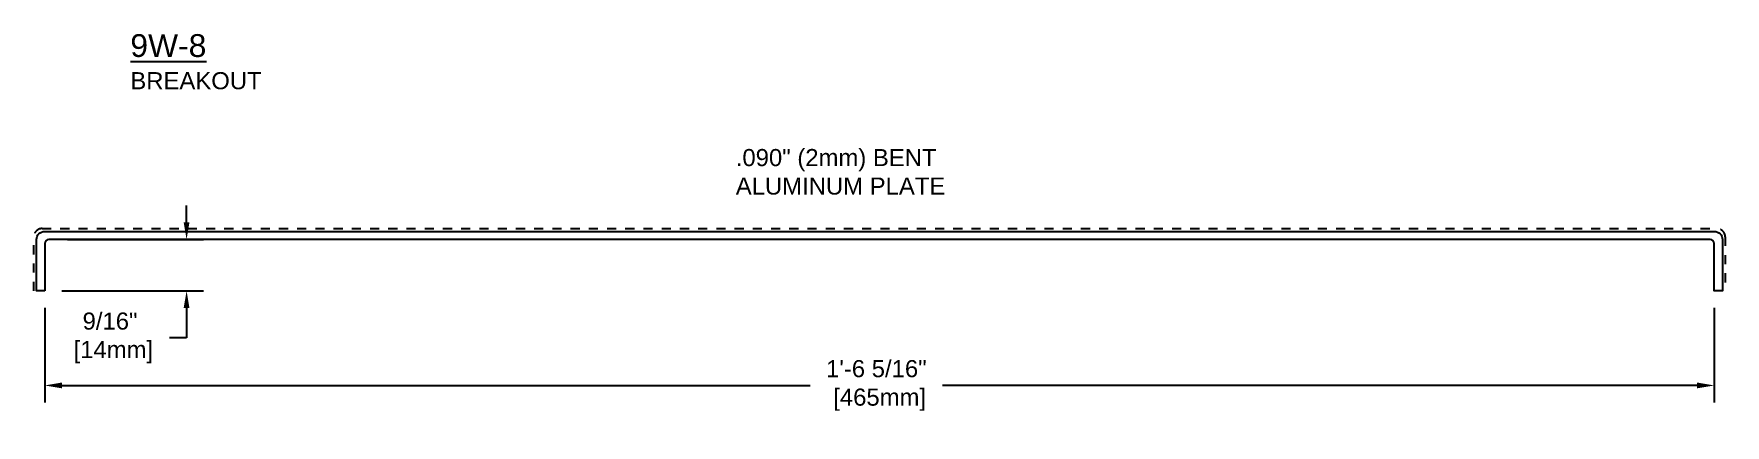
# Model space of a CAD drawing. Header units: inches. Extents: x 0.4 to 57.3, y 3.3 to 12.9.
# Drawn here: x 38.69 to 57.25, y 6.12 to 10.42 of the extents above; entities that cross this region are included whole.
import ezdxf

# ---------------------------------------------------------------- set-up
doc = ezdxf.new("R2010")
doc.units = ezdxf.units.IN
doc.header["$LTSCALE"] = 0.25
doc.header["$MEASUREMENT"] = 0
doc.linetypes.add('DASHED2', pattern=[0.375, 0.25, -0.125])
doc.layers.get('DEFPOINTS').update_dxf_attribs({"linetype": 'CONTINUOUS'})
for name, color, linetype in [('DIMENSIONS', 3, 'CONTINUOUS'), ('METALS', 7, 'CONTINUOUS'), ('TEXT', 2, 'CONTINUOUS')]:
    doc.layers.add(name, color=color, linetype=linetype)
doc.styles.add('ARIAL', font='arial.ttf')
doc.dimstyles.new('ARIAL', dxfattribs={"dimtxt": 0.1875, "dimasz": 0.1875, "dimexe": 0.1875, "dimexo": 0.1875, "dimgap": 0.1875, "dimtad": 0, "dimtih": 1, "dimtoh": 1, "dimdec": 4, "dimzin": 3, "dimdsep": 46, "dimlunit": 4, "dimtxsty": 'ARIAL', "dimcen": 0.1875, "dimadec": 0, "dimazin": 0, "dimtfac": 1, "dimtdec": 4, "dimtofl": 0, "dimtmove": 0, "dimatfit": 3, "dimfxl": 0, "dimfrac": 2, "dimtolj": 1, "dimtzin": 0, "dimarcsym": 0})

# ---------------------------------------------------------------- blocks, each defined once
blk = doc.blocks.new('*D12')
at = {"layer": 'DEFPOINTS', "color": 0}
for p in [(38.813, 7.597), (57.133, 7.597), (57.133, 6.559)]:
    blk.add_point(p, dxfattribs=at)
at = {"layer": 'DIMENSIONS', "color": 0, "lineweight": -2}
for p, q in [((38.813, 7.41), (38.813, 6.372)), ((57.133, 7.41), (57.133, 6.372)), ((39, 6.559), (47.213, 6.559)), ((56.945, 6.559), (48.663, 6.559))]:
    blk.add_line(p, q, dxfattribs=at)
at = {"layer": 'DIMENSIONS', "color": 0}
for points in [[(39, 6.591), (39, 6.528), (38.813, 6.559)], [(56.945, 6.591), (56.945, 6.528), (57.133, 6.559)]]:
    blk.add_solid(points, dxfattribs=at)
at = {"layer": 'DIMENSIONS', "color": 0, "insert": (47.938, 6.559), "char_height": 0.1875, "attachment_point": 5, "style": 'ARIAL'}
blk.add_mtext('\\A1;1\'-6 5/16"\\P [465mm]', dxfattribs=at)
blk = doc.blocks.new('*D13')
at = {"layer": 'DEFPOINTS', "color": 0}
for p in [(38.875, 8.16), (38.813, 7.597), (40.369, 7.597)]:
    blk.add_point(p, dxfattribs=at)
at = {"layer": 'DIMENSIONS', "color": 0, "lineweight": -2}
for p, q in [((40.369, 8.347), (40.369, 8.535)), ((39.063, 8.16), (40.556, 8.16)), ((39, 7.597), (40.556, 7.597)), ((40.369, 7.41), (40.369, 7.081)), ((40.369, 7.081), (40.181, 7.081))]:
    blk.add_line(p, q, dxfattribs=at)
at = {"layer": 'DIMENSIONS', "color": 0}
for points in [[(40.337, 8.347), (40.4, 8.347), (40.369, 8.16)], [(40.337, 7.41), (40.4, 7.41), (40.369, 7.597)]]:
    blk.add_solid(points, dxfattribs=at)
at = {"layer": 'DIMENSIONS', "color": 0, "insert": (39.529, 7.081), "char_height": 0.1875, "attachment_point": 5, "style": 'ARIAL'}
blk.add_mtext('\\A1;9/16"\\P [14mm]', dxfattribs=at)

msp = doc.modelspace()

# ---------------------------------------------------------------- linework, layer by layer
at = {"layer": 'METALS', "linetype": 'DASHED2'}
msp.add_lwpolyline([(38.69262, 7.59733), (38.69262, 8.18983, -0.41421356), (38.78262, 8.27983), (57.16265, 8.27983, -0.41421356), (57.25265, 8.18983), (57.25265, 7.59733)], format="xyb", dxfattribs=at)
at = {"layer": 'METALS'}
msp.add_lwpolyline([(38.81262, 7.59733), (38.72262, 7.59733), (38.72262, 8.15983, -0.41421356), (38.81262, 8.24983), (57.13265, 8.24983, -0.41421356), (57.22265, 8.15983), (57.22265, 7.59733), (57.13265, 7.59733), (57.13265, 8.11483, 0.41421356), (57.08765, 8.15983), (38.85762, 8.15983, 0.41421356), (38.81262, 8.11483), (38.81262, 7.59733)], format="xyb", dxfattribs=at)

# ---------------------------------------------------------------- texts
at = {"layer": 'TEXT', "char_height": 0.25, "width": 10.34375, "attachment_point": 1, "style": 'ARIAL'}
for s, insert in [('{\\L9W-8\\P\\H0.75x;\\lBREAKOUT}', (39.75181, 10.41338)), ('{\\H0.75x;.090" (2mm) BENT\\PALUMINUM PLATE}', (46.39551, 9.1533))]:
    msp.add_mtext(s, dxfattribs=dict(at, insert=insert))

# ---------------------------------------------------------------- dimensions: what is measured, and where the dimension line sits
at = {"layer": 'DIMENSIONS'}
dim = msp.add_linear_dim(base=(40.36858, 7.59733), p1=(38.87512, 8.15983), p2=(38.81262, 7.59733), angle=90, dimstyle='ARIAL', override={"dimpost": '\\X'}, dxfattribs=at)
dim.commit()
dim.dimension.update_dxf_attribs({"geometry": '*D13', "text_midpoint": (39.52905, 7.08061), "dimtype": 160})
dim = msp.add_linear_dim(base=(57.13265, 6.55944), p1=(38.81262, 7.59733), p2=(57.13265, 7.59733), dimstyle='ARIAL', override={"dimpost": '\\X'}, dxfattribs=at)
dim.commit()
dim.dimension.update_dxf_attribs({"geometry": '*D12', "text_midpoint": (47.93763, 6.55944), "dimtype": 160})

doc.saveas('drawing.dxf')
